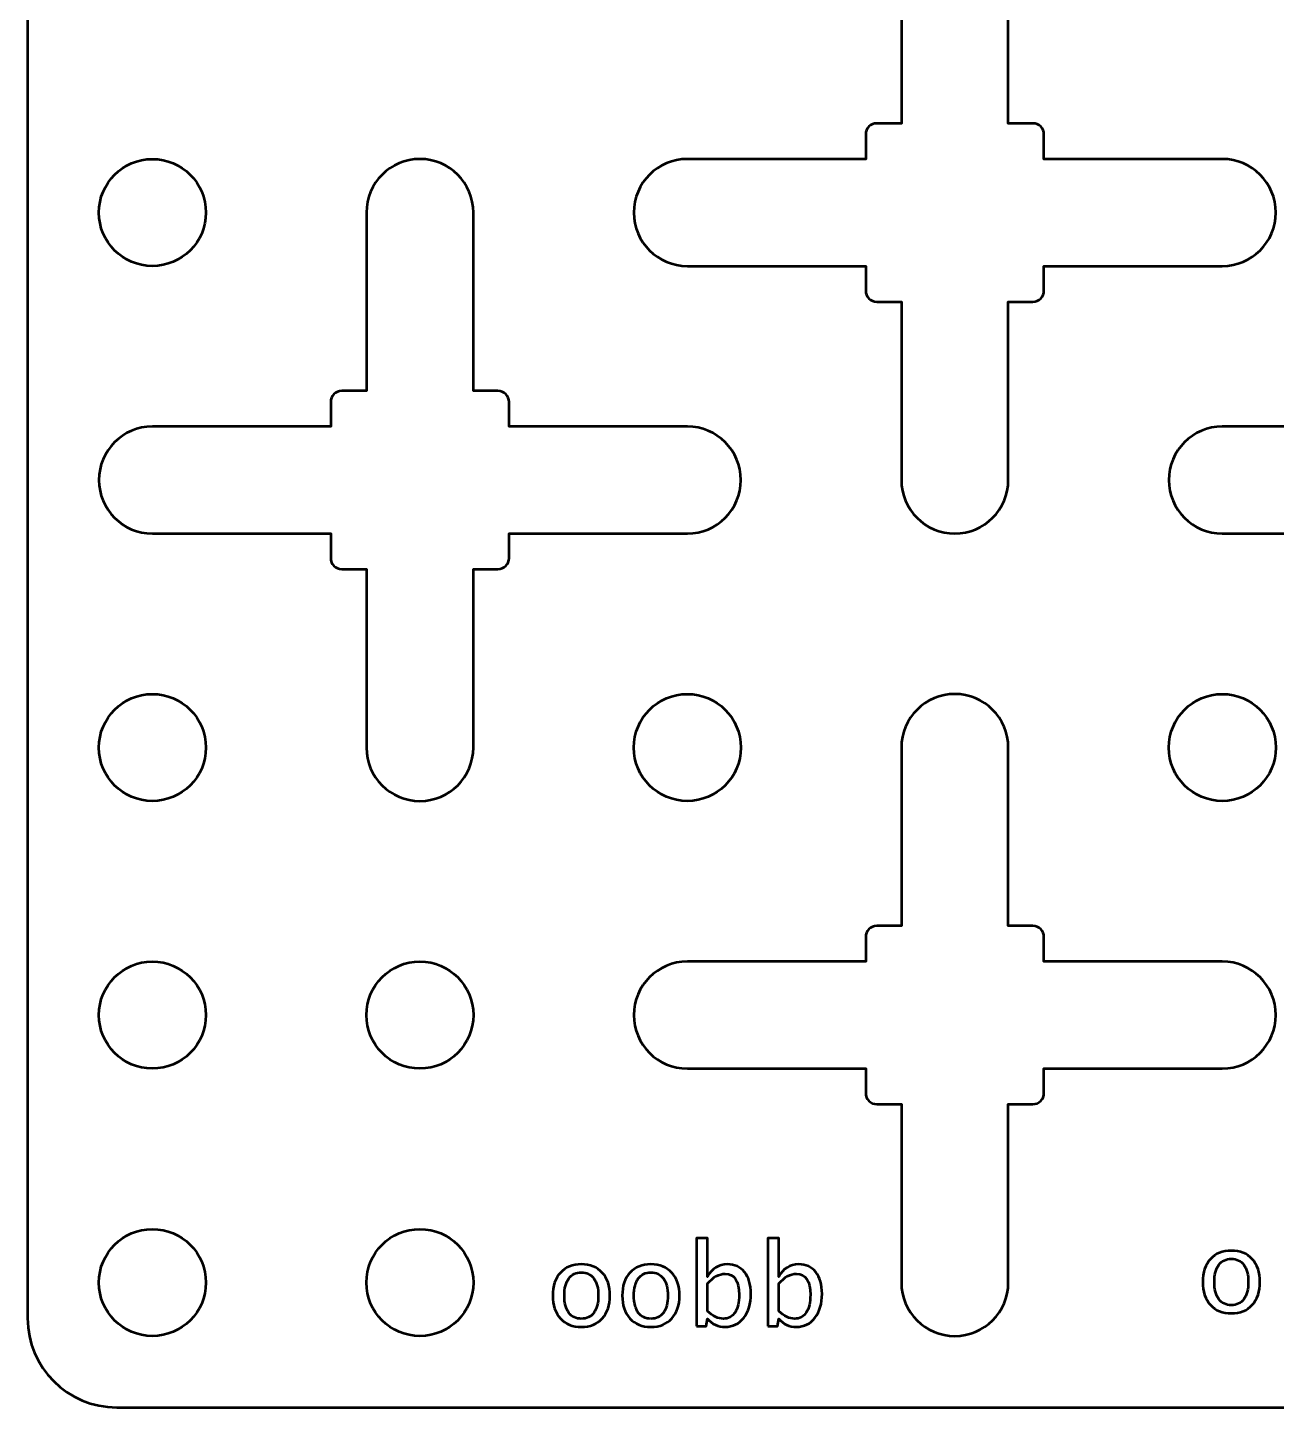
# Model space of a CAD drawing. Header units: centimetres. Extents: x -27.7 to 27.7, y -29.2 to 29.2.
# Drawn here: x -27.7 to -20.7, y -29.2 to -21.46 of the extents above; entities that cross this region are included whole.
import ezdxf

# ---------------------------------------------------------------- set-up
doc = ezdxf.new("R2010")
doc.units = ezdxf.units.CM
doc.header["$MEASUREMENT"] = 0
doc.layers.add('Layer 1', color=7, linetype='Continuous')

msp = doc.modelspace()

# ---------------------------------------------------------------- linework, layer by layer
at = {"layer": 'Layer 1', "lineweight": 53}
for centre in [(-26.99999, -22.50001), (-26.99999, -25.50001), (-23.99999, -25.50001), (-20.99999, -25.50001), (-26.99999, -27.00001), (-25.49999, -27.00001), (-26.99999, -28.50001), (-25.49999, -28.50001)]:
    msp.add_ellipse(centre, major_axis=(0, 0.30001), ratio=1, dxfattribs=at)
for points, knots in [([(-27.7, -28.7), (-27.7, -28.7), (-27.7, 28.7), (-27.7, 28.7), (-27.7, 28.7), (-27.7, 28.97614), (-27.47614, 29.2), (-27.2, 29.2), (-27.2, 29.2), (-27.2, 29.2), (27.2, 29.2), (27.2, 29.2), (27.2, 29.2), (27.47614, 29.2), (27.7, 28.97614), (27.7, 28.7), (27.7, 28.7), (27.7, 28.7), (27.7, -28.7), (27.7, -28.7), (27.7, -28.7), (27.7, -28.97614), (27.47614, -29.2), (27.2, -29.2), (27.2, -29.2), (27.2, -29.2), (-27.2, -29.2), (-27.2, -29.2), (-27.2, -29.2), (-27.47614, -29.2), (-27.7, -28.97614), (-27.7, -28.7)], [0, 0, 0, 0, 0.1111111, 0.1111111, 0.1111111, 0.1111111, 0.2222222, 0.2222222, 0.2222222, 0.2222222, 0.3333333, 0.3333333, 0.3333333, 0.3333333, 0.4444444, 0.4444444, 0.4444444, 0.4444444, 0.5555556, 0.5555556, 0.5555556, 0.5555556, 0.6666667, 0.6666667, 0.6666667, 0.6666667, 0.7777778, 0.7777778, 0.7777778, 0.7777778, 1, 1, 1, 1]), ([(-22.8, -24), (-22.8, -24), (-22.8, -22.99998), (-22.8, -22.99998), (-22.8, -22.99998), (-22.8, -22.99998), (-22.9375, -22.99998), (-22.9375, -22.99998), (-22.9375, -22.99998), (-22.97202, -22.99998), (-23, -22.97199), (-23, -22.93748), (-23, -22.93748), (-23, -22.93748), (-23, -22.8), (-23, -22.8), (-23, -22.8), (-23, -22.8), (-24, -22.8), (-24, -22.8), (-24, -22.8), (-24.16569, -22.8), (-24.3, -22.66569), (-24.3, -22.5), (-24.3, -22.5), (-24.3, -22.33431), (-24.16569, -22.2), (-24, -22.2), (-24, -22.2), (-24, -22.2), (-23, -22.2), (-23, -22.2), (-23, -22.2), (-23, -22.2), (-23, -22.06252), (-23, -22.06252), (-23, -22.06252), (-23, -22.02801), (-22.97202, -22.00002), (-22.9375, -22.00002), (-22.9375, -22.00002), (-22.9375, -22.00002), (-22.8, -22.00002), (-22.8, -22.00002), (-22.8, -22.00002), (-22.8, -22.00002), (-22.8, -21), (-22.8, -21), (-22.8, -21), (-22.8, -20.83431), (-22.66569, -20.7), (-22.5, -20.7), (-22.5, -20.7), (-22.33431, -20.7), (-22.2, -20.83431), (-22.2, -21), (-22.2, -21), (-22.2, -21), (-22.2, -22.00002), (-22.2, -22.00002), (-22.2, -22.00002), (-22.2, -22.00002), (-22.0625, -22.00002), (-22.0625, -22.00002), (-22.0625, -22.00002), (-22.02798, -22.00002), (-22, -22.02801), (-22, -22.06252), (-22, -22.06252), (-22, -22.06252), (-22, -22.2), (-22, -22.2), (-22, -22.2), (-22, -22.2), (-21, -22.2), (-21, -22.2), (-21, -22.2), (-20.83431, -22.2), (-20.7, -22.33431), (-20.7, -22.5), (-20.7, -22.5), (-20.7, -22.66569), (-20.83431, -22.8), (-21, -22.8), (-21, -22.8), (-21, -22.8), (-22, -22.8), (-22, -22.8), (-22, -22.8), (-22, -22.8), (-22, -22.93748), (-22, -22.93748), (-22, -22.93748), (-22, -22.97199), (-22.02798, -22.99998), (-22.0625, -22.99998), (-22.0625, -22.99998), (-22.0625, -22.99998), (-22.2, -22.99998), (-22.2, -22.99998), (-22.2, -22.99998), (-22.2, -22.99998), (-22.2, -24), (-22.2, -24), (-22.2, -24), (-22.2, -24.16569), (-22.33431, -24.3), (-22.5, -24.3), (-22.5, -24.3), (-22.66569, -24.3), (-22.8, -24.16569), (-22.8, -24)], [0, 0, 0, 0, 0.0344828, 0.0344828, 0.0344828, 0.0344828, 0.0689655, 0.0689655, 0.0689655, 0.0689655, 0.1034483, 0.1034483, 0.1034483, 0.1034483, 0.137931, 0.137931, 0.137931, 0.137931, 0.1724138, 0.1724138, 0.1724138, 0.1724138, 0.2068966, 0.2068966, 0.2068966, 0.2068966, 0.2413793, 0.2413793, 0.2413793, 0.2413793, 0.2758621, 0.2758621, 0.2758621, 0.2758621, 0.3103448, 0.3103448, 0.3103448, 0.3103448, 0.3448276, 0.3448276, 0.3448276, 0.3448276, 0.3793103, 0.3793103, 0.3793103, 0.3793103, 0.4137931, 0.4137931, 0.4137931, 0.4137931, 0.4482759, 0.4482759, 0.4482759, 0.4482759, 0.4827586, 0.4827586, 0.4827586, 0.4827586, 0.5172414, 0.5172414, 0.5172414, 0.5172414, 0.5517241, 0.5517241, 0.5517241, 0.5517241, 0.5862069, 0.5862069, 0.5862069, 0.5862069, 0.6206897, 0.6206897, 0.6206897, 0.6206897, 0.6551724, 0.6551724, 0.6551724, 0.6551724, 0.6896552, 0.6896552, 0.6896552, 0.6896552, 0.7241379, 0.7241379, 0.7241379, 0.7241379, 0.7586207, 0.7586207, 0.7586207, 0.7586207, 0.7931034, 0.7931034, 0.7931034, 0.7931034, 0.8275862, 0.8275862, 0.8275862, 0.8275862, 0.862069, 0.862069, 0.862069, 0.862069, 0.8965517, 0.8965517, 0.8965517, 0.8965517, 0.9310345, 0.9310345, 0.9310345, 0.9310345, 1, 1, 1, 1]), ([(-25.8, -25.5), (-25.8, -25.5), (-25.8, -24.49998), (-25.8, -24.49998), (-25.8, -24.49998), (-25.8, -24.49998), (-25.9375, -24.49998), (-25.9375, -24.49998), (-25.9375, -24.49998), (-25.97202, -24.49998), (-26, -24.47199), (-26, -24.43748), (-26, -24.43748), (-26, -24.43748), (-26, -24.3), (-26, -24.3), (-26, -24.3), (-26, -24.3), (-27, -24.3), (-27, -24.3), (-27, -24.3), (-27.16569, -24.3), (-27.3, -24.16569), (-27.3, -24), (-27.3, -24), (-27.3, -23.83431), (-27.16569, -23.7), (-27, -23.7), (-27, -23.7), (-27, -23.7), (-26, -23.7), (-26, -23.7), (-26, -23.7), (-26, -23.7), (-26, -23.56252), (-26, -23.56252), (-26, -23.56252), (-26, -23.52801), (-25.97202, -23.50002), (-25.9375, -23.50002), (-25.9375, -23.50002), (-25.9375, -23.50002), (-25.8, -23.50002), (-25.8, -23.50002), (-25.8, -23.50002), (-25.8, -23.50002), (-25.8, -22.5), (-25.8, -22.5), (-25.8, -22.5), (-25.8, -22.33431), (-25.66569, -22.2), (-25.5, -22.2), (-25.5, -22.2), (-25.33431, -22.2), (-25.2, -22.33431), (-25.2, -22.5), (-25.2, -22.5), (-25.2, -22.5), (-25.2, -23.50002), (-25.2, -23.50002), (-25.2, -23.50002), (-25.2, -23.50002), (-25.0625, -23.50002), (-25.0625, -23.50002), (-25.0625, -23.50002), (-25.02798, -23.50002), (-25, -23.52801), (-25, -23.56252), (-25, -23.56252), (-25, -23.56252), (-25, -23.7), (-25, -23.7), (-25, -23.7), (-25, -23.7), (-24, -23.7), (-24, -23.7), (-24, -23.7), (-23.83431, -23.7), (-23.7, -23.83431), (-23.7, -24), (-23.7, -24), (-23.7, -24.16569), (-23.83431, -24.3), (-24, -24.3), (-24, -24.3), (-24, -24.3), (-25, -24.3), (-25, -24.3), (-25, -24.3), (-25, -24.3), (-25, -24.43748), (-25, -24.43748), (-25, -24.43748), (-25, -24.47199), (-25.02798, -24.49998), (-25.0625, -24.49998), (-25.0625, -24.49998), (-25.0625, -24.49998), (-25.2, -24.49998), (-25.2, -24.49998), (-25.2, -24.49998), (-25.2, -24.49998), (-25.2, -25.5), (-25.2, -25.5), (-25.2, -25.5), (-25.2, -25.66569), (-25.33431, -25.8), (-25.5, -25.8), (-25.5, -25.8), (-25.66569, -25.8), (-25.8, -25.66569), (-25.8, -25.5)], [0, 0, 0, 0, 0.0344828, 0.0344828, 0.0344828, 0.0344828, 0.0689655, 0.0689655, 0.0689655, 0.0689655, 0.1034483, 0.1034483, 0.1034483, 0.1034483, 0.137931, 0.137931, 0.137931, 0.137931, 0.1724138, 0.1724138, 0.1724138, 0.1724138, 0.2068966, 0.2068966, 0.2068966, 0.2068966, 0.2413793, 0.2413793, 0.2413793, 0.2413793, 0.2758621, 0.2758621, 0.2758621, 0.2758621, 0.3103448, 0.3103448, 0.3103448, 0.3103448, 0.3448276, 0.3448276, 0.3448276, 0.3448276, 0.3793103, 0.3793103, 0.3793103, 0.3793103, 0.4137931, 0.4137931, 0.4137931, 0.4137931, 0.4482759, 0.4482759, 0.4482759, 0.4482759, 0.4827586, 0.4827586, 0.4827586, 0.4827586, 0.5172414, 0.5172414, 0.5172414, 0.5172414, 0.5517241, 0.5517241, 0.5517241, 0.5517241, 0.5862069, 0.5862069, 0.5862069, 0.5862069, 0.6206897, 0.6206897, 0.6206897, 0.6206897, 0.6551724, 0.6551724, 0.6551724, 0.6551724, 0.6896552, 0.6896552, 0.6896552, 0.6896552, 0.7241379, 0.7241379, 0.7241379, 0.7241379, 0.7586207, 0.7586207, 0.7586207, 0.7586207, 0.7931034, 0.7931034, 0.7931034, 0.7931034, 0.8275862, 0.8275862, 0.8275862, 0.8275862, 0.862069, 0.862069, 0.862069, 0.862069, 0.8965517, 0.8965517, 0.8965517, 0.8965517, 0.9310345, 0.9310345, 0.9310345, 0.9310345, 1, 1, 1, 1]), ([(-19.8, -25.5), (-19.8, -25.5), (-19.8, -24.49998), (-19.8, -24.49998), (-19.8, -24.49998), (-19.8, -24.49998), (-19.9375, -24.49998), (-19.9375, -24.49998), (-19.9375, -24.49998), (-19.97202, -24.49998), (-20, -24.47199), (-20, -24.43748), (-20, -24.43748), (-20, -24.43748), (-20, -24.3), (-20, -24.3), (-20, -24.3), (-20, -24.3), (-21, -24.3), (-21, -24.3), (-21, -24.3), (-21.16569, -24.3), (-21.3, -24.16569), (-21.3, -24), (-21.3, -24), (-21.3, -23.83431), (-21.16569, -23.7), (-21, -23.7), (-21, -23.7), (-21, -23.7), (-20, -23.7), (-20, -23.7), (-20, -23.7), (-20, -23.7), (-20, -23.56252), (-20, -23.56252), (-20, -23.56252), (-20, -23.52801), (-19.97202, -23.50002), (-19.9375, -23.50002), (-19.9375, -23.50002), (-19.9375, -23.50002), (-19.8, -23.50002), (-19.8, -23.50002), (-19.8, -23.50002), (-19.8, -23.50002), (-19.8, -22.5), (-19.8, -22.5), (-19.8, -22.5), (-19.8, -22.33431), (-19.66569, -22.2), (-19.5, -22.2), (-19.5, -22.2), (-19.33431, -22.2), (-19.2, -22.33431), (-19.2, -22.5), (-19.2, -22.5), (-19.2, -22.5), (-19.2, -23.50002), (-19.2, -23.50002), (-19.2, -23.50002), (-19.2, -23.50002), (-19.0625, -23.50002), (-19.0625, -23.50002), (-19.0625, -23.50002), (-19.02798, -23.50002), (-19, -23.52801), (-19, -23.56252), (-19, -23.56252), (-19, -23.56252), (-19, -23.7), (-19, -23.7), (-19, -23.7), (-19, -23.7), (-18, -23.7), (-18, -23.7), (-18, -23.7), (-17.83431, -23.7), (-17.7, -23.83431), (-17.7, -24), (-17.7, -24), (-17.7, -24.16569), (-17.83431, -24.3), (-18, -24.3), (-18, -24.3), (-18, -24.3), (-19, -24.3), (-19, -24.3), (-19, -24.3), (-19, -24.3), (-19, -24.43748), (-19, -24.43748), (-19, -24.43748), (-19, -24.47199), (-19.02798, -24.49998), (-19.0625, -24.49998), (-19.0625, -24.49998), (-19.0625, -24.49998), (-19.2, -24.49998), (-19.2, -24.49998), (-19.2, -24.49998), (-19.2, -24.49998), (-19.2, -25.5), (-19.2, -25.5), (-19.2, -25.5), (-19.2, -25.66569), (-19.33431, -25.8), (-19.5, -25.8), (-19.5, -25.8), (-19.66569, -25.8), (-19.8, -25.66569), (-19.8, -25.5)], [0, 0, 0, 0, 0.0344828, 0.0344828, 0.0344828, 0.0344828, 0.0689655, 0.0689655, 0.0689655, 0.0689655, 0.1034483, 0.1034483, 0.1034483, 0.1034483, 0.137931, 0.137931, 0.137931, 0.137931, 0.1724138, 0.1724138, 0.1724138, 0.1724138, 0.2068966, 0.2068966, 0.2068966, 0.2068966, 0.2413793, 0.2413793, 0.2413793, 0.2413793, 0.2758621, 0.2758621, 0.2758621, 0.2758621, 0.3103448, 0.3103448, 0.3103448, 0.3103448, 0.3448276, 0.3448276, 0.3448276, 0.3448276, 0.3793103, 0.3793103, 0.3793103, 0.3793103, 0.4137931, 0.4137931, 0.4137931, 0.4137931, 0.4482759, 0.4482759, 0.4482759, 0.4482759, 0.4827586, 0.4827586, 0.4827586, 0.4827586, 0.5172414, 0.5172414, 0.5172414, 0.5172414, 0.5517241, 0.5517241, 0.5517241, 0.5517241, 0.5862069, 0.5862069, 0.5862069, 0.5862069, 0.6206897, 0.6206897, 0.6206897, 0.6206897, 0.6551724, 0.6551724, 0.6551724, 0.6551724, 0.6896552, 0.6896552, 0.6896552, 0.6896552, 0.7241379, 0.7241379, 0.7241379, 0.7241379, 0.7586207, 0.7586207, 0.7586207, 0.7586207, 0.7931034, 0.7931034, 0.7931034, 0.7931034, 0.8275862, 0.8275862, 0.8275862, 0.8275862, 0.862069, 0.862069, 0.862069, 0.862069, 0.8965517, 0.8965517, 0.8965517, 0.8965517, 0.9310345, 0.9310345, 0.9310345, 0.9310345, 1, 1, 1, 1]), ([(-22.8, -28.5), (-22.8, -28.5), (-22.8, -27.49998), (-22.8, -27.49998), (-22.8, -27.49998), (-22.8, -27.49998), (-22.9375, -27.49998), (-22.9375, -27.49998), (-22.9375, -27.49998), (-22.97202, -27.49998), (-23, -27.47199), (-23, -27.43748), (-23, -27.43748), (-23, -27.43748), (-23, -27.3), (-23, -27.3), (-23, -27.3), (-23, -27.3), (-24, -27.3), (-24, -27.3), (-24, -27.3), (-24.16569, -27.3), (-24.3, -27.16569), (-24.3, -27), (-24.3, -27), (-24.3, -26.83431), (-24.16569, -26.7), (-24, -26.7), (-24, -26.7), (-24, -26.7), (-23, -26.7), (-23, -26.7), (-23, -26.7), (-23, -26.7), (-23, -26.56252), (-23, -26.56252), (-23, -26.56252), (-23, -26.52801), (-22.97202, -26.50002), (-22.9375, -26.50002), (-22.9375, -26.50002), (-22.9375, -26.50002), (-22.8, -26.50002), (-22.8, -26.50002), (-22.8, -26.50002), (-22.8, -26.50002), (-22.8, -25.5), (-22.8, -25.5), (-22.8, -25.5), (-22.8, -25.33431), (-22.66569, -25.2), (-22.5, -25.2), (-22.5, -25.2), (-22.33431, -25.2), (-22.2, -25.33431), (-22.2, -25.5), (-22.2, -25.5), (-22.2, -25.5), (-22.2, -26.50002), (-22.2, -26.50002), (-22.2, -26.50002), (-22.2, -26.50002), (-22.0625, -26.50002), (-22.0625, -26.50002), (-22.0625, -26.50002), (-22.02798, -26.50002), (-22, -26.52801), (-22, -26.56252), (-22, -26.56252), (-22, -26.56252), (-22, -26.7), (-22, -26.7), (-22, -26.7), (-22, -26.7), (-21, -26.7), (-21, -26.7), (-21, -26.7), (-20.83431, -26.7), (-20.7, -26.83431), (-20.7, -27), (-20.7, -27), (-20.7, -27.16569), (-20.83431, -27.3), (-21, -27.3), (-21, -27.3), (-21, -27.3), (-22, -27.3), (-22, -27.3), (-22, -27.3), (-22, -27.3), (-22, -27.43748), (-22, -27.43748), (-22, -27.43748), (-22, -27.47199), (-22.02798, -27.49998), (-22.0625, -27.49998), (-22.0625, -27.49998), (-22.0625, -27.49998), (-22.2, -27.49998), (-22.2, -27.49998), (-22.2, -27.49998), (-22.2, -27.49998), (-22.2, -28.5), (-22.2, -28.5), (-22.2, -28.5), (-22.2, -28.66569), (-22.33431, -28.8), (-22.5, -28.8), (-22.5, -28.8), (-22.66569, -28.8), (-22.8, -28.66569), (-22.8, -28.5)], [0, 0, 0, 0, 0.0344828, 0.0344828, 0.0344828, 0.0344828, 0.0689655, 0.0689655, 0.0689655, 0.0689655, 0.1034483, 0.1034483, 0.1034483, 0.1034483, 0.137931, 0.137931, 0.137931, 0.137931, 0.1724138, 0.1724138, 0.1724138, 0.1724138, 0.2068966, 0.2068966, 0.2068966, 0.2068966, 0.2413793, 0.2413793, 0.2413793, 0.2413793, 0.2758621, 0.2758621, 0.2758621, 0.2758621, 0.3103448, 0.3103448, 0.3103448, 0.3103448, 0.3448276, 0.3448276, 0.3448276, 0.3448276, 0.3793103, 0.3793103, 0.3793103, 0.3793103, 0.4137931, 0.4137931, 0.4137931, 0.4137931, 0.4482759, 0.4482759, 0.4482759, 0.4482759, 0.4827586, 0.4827586, 0.4827586, 0.4827586, 0.5172414, 0.5172414, 0.5172414, 0.5172414, 0.5517241, 0.5517241, 0.5517241, 0.5517241, 0.5862069, 0.5862069, 0.5862069, 0.5862069, 0.6206897, 0.6206897, 0.6206897, 0.6206897, 0.6551724, 0.6551724, 0.6551724, 0.6551724, 0.6896552, 0.6896552, 0.6896552, 0.6896552, 0.7241379, 0.7241379, 0.7241379, 0.7241379, 0.7586207, 0.7586207, 0.7586207, 0.7586207, 0.7931034, 0.7931034, 0.7931034, 0.7931034, 0.8275862, 0.8275862, 0.8275862, 0.8275862, 0.862069, 0.862069, 0.862069, 0.862069, 0.8965517, 0.8965517, 0.8965517, 0.8965517, 0.9310345, 0.9310345, 0.9310345, 0.9310345, 1, 1, 1, 1])]:
    msp.add_open_spline(points, degree=3, knots=knots, dxfattribs=at)
at = {"layer": 'Layer 1', "color": 5, "lineweight": 53}
for points, knots in [([(-23.94846, -28.7448), (-23.94846, -28.7448), (-23.94846, -28.2514), (-23.94846, -28.2514), (-23.94846, -28.2514), (-23.94846, -28.2514), (-23.8875, -28.2514), (-23.8875, -28.2514), (-23.8875, -28.2514), (-23.8875, -28.2514), (-23.8875, -28.46805), (-23.8875, -28.46805), (-23.8875, -28.46805), (-23.86252, -28.42095), (-23.82495, -28.39745), (-23.77489, -28.39745), (-23.77489, -28.39745), (-23.73437, -28.39745), (-23.70251, -28.41217), (-23.67923, -28.44169), (-23.67923, -28.44169), (-23.65595, -28.47122), (-23.6443, -28.51154), (-23.6443, -28.56266), (-23.6443, -28.56266), (-23.6443, -28.61833), (-23.65753, -28.66331), (-23.68389, -28.69739), (-23.68389, -28.69739), (-23.71024, -28.73157), (-23.74495, -28.74861), (-23.78791, -28.74861), (-23.78791, -28.74861), (-23.82781, -28.74861), (-23.86104, -28.73337), (-23.8875, -28.70278), (-23.8875, -28.70278), (-23.8875, -28.70278), (-23.89491, -28.7448), (-23.89491, -28.7448), (-23.89491, -28.7448), (-23.89491, -28.7448), (-23.94846, -28.7448), (-23.94846, -28.7448)], [0, 0, 0, 0, 0.0833333, 0.0833333, 0.0833333, 0.0833333, 0.1666667, 0.1666667, 0.1666667, 0.1666667, 0.25, 0.25, 0.25, 0.25, 0.3333333, 0.3333333, 0.3333333, 0.3333333, 0.4166667, 0.4166667, 0.4166667, 0.4166667, 0.5, 0.5, 0.5, 0.5, 0.5833333, 0.5833333, 0.5833333, 0.5833333, 0.6666667, 0.6666667, 0.6666667, 0.6666667, 0.75, 0.75, 0.75, 0.75, 0.8333333, 0.8333333, 0.8333333, 0.8333333, 1, 1, 1, 1]), ([(-23.54883, -28.7448), (-23.54883, -28.7448), (-23.54883, -28.2514), (-23.54883, -28.2514), (-23.54883, -28.2514), (-23.54883, -28.2514), (-23.48787, -28.2514), (-23.48787, -28.2514), (-23.48787, -28.2514), (-23.48787, -28.2514), (-23.48787, -28.46805), (-23.48787, -28.46805), (-23.48787, -28.46805), (-23.46289, -28.42095), (-23.42532, -28.39745), (-23.37526, -28.39745), (-23.37526, -28.39745), (-23.33474, -28.39745), (-23.30288, -28.41217), (-23.2796, -28.44169), (-23.2796, -28.44169), (-23.25632, -28.47122), (-23.24467, -28.51154), (-23.24467, -28.56266), (-23.24467, -28.56266), (-23.24467, -28.61833), (-23.2579, -28.66331), (-23.28426, -28.69739), (-23.28426, -28.69739), (-23.31061, -28.73157), (-23.34532, -28.74861), (-23.38828, -28.74861), (-23.38828, -28.74861), (-23.42818, -28.74861), (-23.46141, -28.73337), (-23.48787, -28.70278), (-23.48787, -28.70278), (-23.48787, -28.70278), (-23.49528, -28.7448), (-23.49528, -28.7448), (-23.49528, -28.7448), (-23.49528, -28.7448), (-23.54883, -28.7448), (-23.54883, -28.7448)], [0, 0, 0, 0, 0.0833333, 0.0833333, 0.0833333, 0.0833333, 0.1666667, 0.1666667, 0.1666667, 0.1666667, 0.25, 0.25, 0.25, 0.25, 0.3333333, 0.3333333, 0.3333333, 0.3333333, 0.4166667, 0.4166667, 0.4166667, 0.4166667, 0.5, 0.5, 0.5, 0.5, 0.5833333, 0.5833333, 0.5833333, 0.5833333, 0.6666667, 0.6666667, 0.6666667, 0.6666667, 0.75, 0.75, 0.75, 0.75, 0.8333333, 0.8333333, 0.8333333, 0.8333333, 1, 1, 1, 1]), ([(-20.94928, -28.67241), (-20.99871, -28.67241), (-21.03787, -28.65664), (-21.06665, -28.6251), (-21.06665, -28.6251), (-21.09555, -28.59356), (-21.10994, -28.5507), (-21.10994, -28.49662), (-21.10994, -28.49662), (-21.10994, -28.44265), (-21.09555, -28.39989), (-21.06665, -28.36846), (-21.06665, -28.36846), (-21.03787, -28.33702), (-20.99871, -28.32125), (-20.94928, -28.32125), (-20.94928, -28.32125), (-20.89986, -28.32125), (-20.8607, -28.33702), (-20.83192, -28.36846), (-20.83192, -28.36846), (-20.80302, -28.39989), (-20.78863, -28.44265), (-20.78863, -28.49662), (-20.78863, -28.49662), (-20.78863, -28.5507), (-20.80302, -28.59356), (-20.83192, -28.6251), (-20.83192, -28.6251), (-20.8607, -28.65664), (-20.89986, -28.67241), (-20.94928, -28.67241)], [0, 0, 0, 0, 0.1111111, 0.1111111, 0.1111111, 0.1111111, 0.2222222, 0.2222222, 0.2222222, 0.2222222, 0.3333333, 0.3333333, 0.3333333, 0.3333333, 0.4444444, 0.4444444, 0.4444444, 0.4444444, 0.5555556, 0.5555556, 0.5555556, 0.5555556, 0.6666667, 0.6666667, 0.6666667, 0.6666667, 0.7777778, 0.7777778, 0.7777778, 0.7777778, 1, 1, 1, 1]), ([(-20.94939, -28.62669), (-20.91923, -28.62669), (-20.89573, -28.61537), (-20.87901, -28.59261), (-20.87901, -28.59261), (-20.8624, -28.56996), (-20.85403, -28.5379), (-20.85403, -28.49662), (-20.85403, -28.49662), (-20.85403, -28.45545), (-20.8624, -28.42349), (-20.87901, -28.40084), (-20.87901, -28.40084), (-20.89573, -28.3783), (-20.91923, -28.36697), (-20.94939, -28.36697), (-20.94939, -28.36697), (-20.97966, -28.36697), (-21.00315, -28.3783), (-21.01966, -28.40084), (-21.01966, -28.40084), (-21.03628, -28.42349), (-21.04453, -28.45545), (-21.04453, -28.49662), (-21.04453, -28.49662), (-21.04453, -28.5379), (-21.03628, -28.56996), (-21.01966, -28.59261), (-21.01966, -28.59261), (-21.00315, -28.61537), (-20.97966, -28.62669), (-20.94939, -28.62669)], [0, 0, 0, 0, 0.1111111, 0.1111111, 0.1111111, 0.1111111, 0.2222222, 0.2222222, 0.2222222, 0.2222222, 0.3333333, 0.3333333, 0.3333333, 0.3333333, 0.4444444, 0.4444444, 0.4444444, 0.4444444, 0.5555556, 0.5555556, 0.5555556, 0.5555556, 0.6666667, 0.6666667, 0.6666667, 0.6666667, 0.7777778, 0.7777778, 0.7777778, 0.7777778, 1, 1, 1, 1]), ([(-24.59466, -28.74861), (-24.64409, -28.74861), (-24.68325, -28.73284), (-24.71203, -28.7013), (-24.71203, -28.7013), (-24.74093, -28.66976), (-24.75532, -28.6269), (-24.75532, -28.57282), (-24.75532, -28.57282), (-24.75532, -28.51885), (-24.74093, -28.47609), (-24.71203, -28.44466), (-24.71203, -28.44466), (-24.68325, -28.41322), (-24.64409, -28.39745), (-24.59466, -28.39745), (-24.59466, -28.39745), (-24.54524, -28.39745), (-24.50609, -28.41322), (-24.47731, -28.44466), (-24.47731, -28.44466), (-24.44841, -28.47609), (-24.43402, -28.51885), (-24.43402, -28.57282), (-24.43402, -28.57282), (-24.43402, -28.6269), (-24.44841, -28.66976), (-24.47731, -28.7013), (-24.47731, -28.7013), (-24.50609, -28.73284), (-24.54524, -28.74861), (-24.59466, -28.74861)], [0, 0, 0, 0, 0.1111111, 0.1111111, 0.1111111, 0.1111111, 0.2222222, 0.2222222, 0.2222222, 0.2222222, 0.3333333, 0.3333333, 0.3333333, 0.3333333, 0.4444444, 0.4444444, 0.4444444, 0.4444444, 0.5555556, 0.5555556, 0.5555556, 0.5555556, 0.6666667, 0.6666667, 0.6666667, 0.6666667, 0.7777778, 0.7777778, 0.7777778, 0.7777778, 1, 1, 1, 1]), ([(-24.59477, -28.70289), (-24.56461, -28.70289), (-24.54111, -28.69157), (-24.5244, -28.66881), (-24.5244, -28.66881), (-24.50779, -28.64616), (-24.49942, -28.6141), (-24.49942, -28.57282), (-24.49942, -28.57282), (-24.49942, -28.53165), (-24.50779, -28.49969), (-24.5244, -28.47704), (-24.5244, -28.47704), (-24.54111, -28.4545), (-24.56461, -28.44317), (-24.59477, -28.44317), (-24.59477, -28.44317), (-24.62504, -28.44317), (-24.64853, -28.4545), (-24.66504, -28.47704), (-24.66504, -28.47704), (-24.68166, -28.49969), (-24.68991, -28.53165), (-24.68991, -28.57282), (-24.68991, -28.57282), (-24.68991, -28.6141), (-24.68166, -28.64616), (-24.66504, -28.66881), (-24.66504, -28.66881), (-24.64853, -28.69157), (-24.62504, -28.70289), (-24.59477, -28.70289)], [0, 0, 0, 0, 0.1111111, 0.1111111, 0.1111111, 0.1111111, 0.2222222, 0.2222222, 0.2222222, 0.2222222, 0.3333333, 0.3333333, 0.3333333, 0.3333333, 0.4444444, 0.4444444, 0.4444444, 0.4444444, 0.5555556, 0.5555556, 0.5555556, 0.5555556, 0.6666667, 0.6666667, 0.6666667, 0.6666667, 0.7777778, 0.7777778, 0.7777778, 0.7777778, 1, 1, 1, 1]), ([(-24.20457, -28.74861), (-24.254, -28.74861), (-24.29316, -28.73284), (-24.32194, -28.7013), (-24.32194, -28.7013), (-24.35084, -28.66976), (-24.36523, -28.6269), (-24.36523, -28.57282), (-24.36523, -28.57282), (-24.36523, -28.51885), (-24.35084, -28.47609), (-24.32194, -28.44466), (-24.32194, -28.44466), (-24.29316, -28.41322), (-24.254, -28.39745), (-24.20457, -28.39745), (-24.20457, -28.39745), (-24.15515, -28.39745), (-24.116, -28.41322), (-24.08722, -28.44466), (-24.08722, -28.44466), (-24.05832, -28.47609), (-24.04393, -28.51885), (-24.04393, -28.57282), (-24.04393, -28.57282), (-24.04393, -28.6269), (-24.05832, -28.66976), (-24.08722, -28.7013), (-24.08722, -28.7013), (-24.116, -28.73284), (-24.15515, -28.74861), (-24.20457, -28.74861)], [0, 0, 0, 0, 0.1111111, 0.1111111, 0.1111111, 0.1111111, 0.2222222, 0.2222222, 0.2222222, 0.2222222, 0.3333333, 0.3333333, 0.3333333, 0.3333333, 0.4444444, 0.4444444, 0.4444444, 0.4444444, 0.5555556, 0.5555556, 0.5555556, 0.5555556, 0.6666667, 0.6666667, 0.6666667, 0.6666667, 0.7777778, 0.7777778, 0.7777778, 0.7777778, 1, 1, 1, 1]), ([(-24.20468, -28.70289), (-24.17452, -28.70289), (-24.15102, -28.69157), (-24.13431, -28.66881), (-24.13431, -28.66881), (-24.1177, -28.64616), (-24.10933, -28.6141), (-24.10933, -28.57282), (-24.10933, -28.57282), (-24.10933, -28.53165), (-24.1177, -28.49969), (-24.13431, -28.47704), (-24.13431, -28.47704), (-24.15102, -28.4545), (-24.17452, -28.44317), (-24.20468, -28.44317), (-24.20468, -28.44317), (-24.23495, -28.44317), (-24.25844, -28.4545), (-24.27495, -28.47704), (-24.27495, -28.47704), (-24.29157, -28.49969), (-24.29982, -28.53165), (-24.29982, -28.57282), (-24.29982, -28.57282), (-24.29982, -28.6141), (-24.29157, -28.64616), (-24.27495, -28.66881), (-24.27495, -28.66881), (-24.25844, -28.69157), (-24.23495, -28.70289), (-24.20468, -28.70289)], [0, 0, 0, 0, 0.1111111, 0.1111111, 0.1111111, 0.1111111, 0.2222222, 0.2222222, 0.2222222, 0.2222222, 0.3333333, 0.3333333, 0.3333333, 0.3333333, 0.4444444, 0.4444444, 0.4444444, 0.4444444, 0.5555556, 0.5555556, 0.5555556, 0.5555556, 0.6666667, 0.6666667, 0.6666667, 0.6666667, 0.7777778, 0.7777778, 0.7777778, 0.7777778, 1, 1, 1, 1]), ([(-23.8875, -28.66077), (-23.85607, -28.68881), (-23.82612, -28.70289), (-23.79765, -28.70289), (-23.79765, -28.70289), (-23.7696, -28.70289), (-23.74792, -28.69114), (-23.73268, -28.66775), (-23.73268, -28.66775), (-23.71733, -28.64436), (-23.70971, -28.61145), (-23.70971, -28.5689), (-23.70971, -28.5689), (-23.70971, -28.49016), (-23.73574, -28.45079), (-23.7878, -28.45079), (-23.7878, -28.45079), (-23.82188, -28.45079), (-23.85511, -28.46921), (-23.8875, -28.50615), (-23.8875, -28.50615), (-23.8875, -28.50615), (-23.8875, -28.66077), (-23.8875, -28.66077)], [0, 0, 0, 0, 0.1428571, 0.1428571, 0.1428571, 0.1428571, 0.2857143, 0.2857143, 0.2857143, 0.2857143, 0.4285714, 0.4285714, 0.4285714, 0.4285714, 0.5714286, 0.5714286, 0.5714286, 0.5714286, 0.7142857, 0.7142857, 0.7142857, 0.7142857, 1, 1, 1, 1]), ([(-23.48787, -28.66077), (-23.45644, -28.68881), (-23.42649, -28.70289), (-23.39802, -28.70289), (-23.39802, -28.70289), (-23.36997, -28.70289), (-23.34829, -28.69114), (-23.33305, -28.66775), (-23.33305, -28.66775), (-23.3177, -28.64436), (-23.31008, -28.61145), (-23.31008, -28.5689), (-23.31008, -28.5689), (-23.31008, -28.49016), (-23.33611, -28.45079), (-23.38817, -28.45079), (-23.38817, -28.45079), (-23.42225, -28.45079), (-23.45548, -28.46921), (-23.48787, -28.50615), (-23.48787, -28.50615), (-23.48787, -28.50615), (-23.48787, -28.66077), (-23.48787, -28.66077)], [0, 0, 0, 0, 0.1428571, 0.1428571, 0.1428571, 0.1428571, 0.2857143, 0.2857143, 0.2857143, 0.2857143, 0.4285714, 0.4285714, 0.4285714, 0.4285714, 0.5714286, 0.5714286, 0.5714286, 0.5714286, 0.7142857, 0.7142857, 0.7142857, 0.7142857, 1, 1, 1, 1])]:
    msp.add_open_spline(points, degree=3, knots=knots, dxfattribs=at)

doc.saveas('drawing.dxf')
